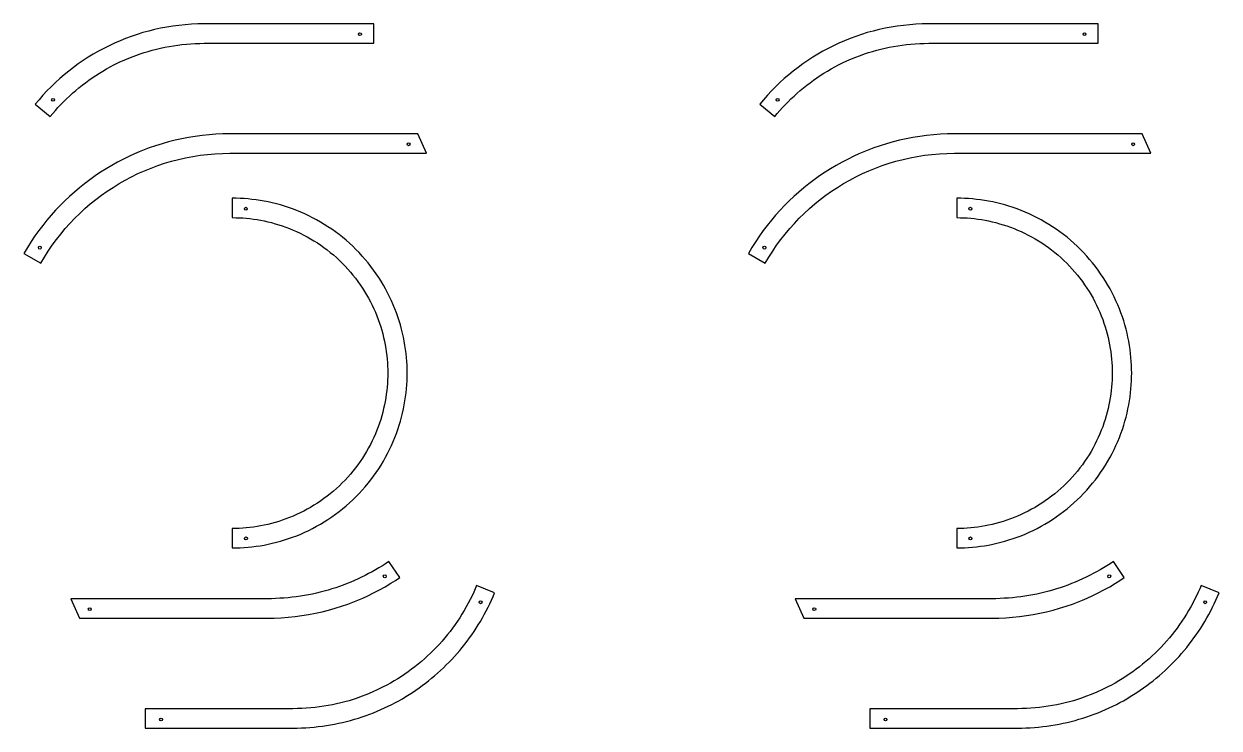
# Model space of a CAD drawing. Header units: millimetres. Extents: x -5172 to 15661, y -1212 to 2364.
# Drawn here: x 13101 to 15561, y -1118 to 332 of the extents above; entities that cross this region are included whole.
import ezdxf

# ---------------------------------------------------------------- set-up
doc = ezdxf.new("R2010")
doc.units = ezdxf.units.MM
doc.layers.get('0').update_dxf_attribs({"color": 18, "true_color": 0x000000})
doc.layers.add('TOP$Visible$Curves', color=1, linetype='Continuous', true_color=0xff0000)

msp = doc.modelspace()

# ---------------------------------------------------------------- linework, layer by layer
for points in [[(13471.9, 332.2), (13458.8, 332), (13445.8, 331.5), (13432.9, 330.5), (13420.1, 329.2), (13407.4, 327.6), (13394.8, 325.6), (13382.3, 323.2), (13369.9, 320.5), (13357.7, 317.5), (13345.6, 314.2), (13333.7, 310.5), (13321.9, 306.5), (13310.2, 302.1), (13298.7, 297.5), (13287.4, 292.6), (13276.2, 287.3), (13265.2, 281.8), (13254.4, 276), (13243.7, 269.9), (13233.3, 263.5), (13223, 256.8), (13212.9, 249.8), (13203.1, 242.6), (13193.4, 235.2), (13184, 227.5), (13174.7, 219.5), (13165.7, 211.3), (13156.9, 202.8), (13148.4, 194.1), (13140, 185.2), (13132, 176.1), (13124.1, 166.7)], [(13820.9, 332.2), (13581, 332.2), (13501.9, 332.2), (13479.8, 332.2), (13473.9, 332.2), (13472.4, 332.2), (13472.1, 332.2), (13472, 332.2), (13471.9, 332.2), (13471.9, 332.2)], [(13471.9, 292.2), (13820.9, 292.2), (13820.9, 332.2)], [(14963.3, 332.2), (14950.2, 332), (14937.1, 331.5), (14924.2, 330.5), (14911.4, 329.2), (14898.7, 327.6), (14886.1, 325.6), (14873.6, 323.2), (14861.3, 320.5), (14849.1, 317.5), (14837, 314.2), (14825, 310.5), (14813.2, 306.5), (14801.6, 302.1), (14790.1, 297.5), (14778.7, 292.6), (14767.6, 287.3), (14756.6, 281.8), (14745.7, 276), (14735.1, 269.9), (14724.6, 263.5), (14714.4, 256.8), (14704.3, 249.8), (14694.4, 242.6), (14684.7, 235.2), (14675.3, 227.5), (14666.1, 219.5), (14657, 211.3), (14648.2, 202.8), (14639.7, 194.1), (14631.4, 185.2), (14623.3, 176.1), (14615.5, 166.7)], [(15312.3, 332.2), (15072.3, 332.2), (14993.3, 332.2), (14971.1, 332.2), (14965.3, 332.2), (14963.8, 332.2), (14963.4, 332.2), (14963.3, 332.2), (14963.3, 332.2), (14963.3, 332.2)], [(14963.3, 292.2), (15312.3, 292.2), (15312.3, 332.2)], [(13155.2, 141.5), (13160.3, 147.7), (13165.6, 153.8), (13170.9, 159.8), (13176.4, 165.6), (13182.4, 171.8), (13188.5, 177.8), (13194.8, 183.7), (13201.1, 189.5), (13207.6, 195.1), (13214.2, 200.6), (13220.9, 205.9), (13227.7, 211.1), (13234.7, 216.2), (13241.7, 221.2), (13248.9, 225.9), (13256.2, 230.6), (13263.5, 235.1), (13271, 239.4), (13278.5, 243.6), (13286.1, 247.6), (13297.3, 253.1), (13308.5, 258.2), (13320, 263), (13331.6, 267.4), (13339.9, 270.4), (13348.2, 273.1), (13356.6, 275.7), (13365, 278.1), (13373.6, 280.3), (13382.2, 282.3), (13390.9, 284.2), (13399.6, 285.8), (13408.5, 287.3), (13417.4, 288.6), (13426.3, 289.7), (13435.3, 290.6), (13444.4, 291.3), (13453.6, 291.8), (13462.8, 292.1), (13471.9, 292.2)], [(14646.5, 141.5), (14651.6, 147.7), (14656.9, 153.8), (14662.3, 159.8), (14667.8, 165.6), (14673.8, 171.8), (14679.9, 177.8), (14686.1, 183.7), (14692.5, 189.5), (14698.9, 195.1), (14705.5, 200.6), (14712.2, 205.9), (14719.1, 211.1), (14726, 216.2), (14733.1, 221.2), (14740.2, 225.9), (14747.5, 230.6), (14754.8, 235.1), (14762.3, 239.4), (14769.8, 243.6), (14777.5, 247.6), (14788.6, 253.1), (14799.9, 258.2), (14811.3, 263), (14822.9, 267.4), (14831.2, 270.4), (14839.5, 273.1), (14847.9, 275.7), (14856.3, 278.1), (14864.9, 280.3), (14873.6, 282.3), (14882.2, 284.2), (14891, 285.8), (14899.8, 287.3), (14908.7, 288.6), (14917.7, 289.7), (14926.6, 290.6), (14935.8, 291.3), (14944.9, 291.8), (14954.1, 292.1), (14963.3, 292.2)], [(13124.1, 166.7), (13155.2, 141.5)], [(14615.5, 166.7), (14646.5, 141.5)], [(14032.8, -823.8), (14029.9, -830.7), (14026.9, -837.5), (14023.3, -845.3), (14019.5, -853), (14015.5, -860.7), (14011.4, -868.3), (14007.1, -875.8), (14002.6, -883.2), (13998, -890.5), (13993.3, -897.7), (13988.4, -904.7), (13983.3, -911.7), (13978.2, -918.6), (13972.9, -925.3), (13967.4, -931.9), (13961.8, -938.4), (13956.1, -944.8), (13950.2, -951.1), (13944.2, -957.3), (13938.1, -963.3), (13931.9, -969.2), (13925.5, -974.9), (13919.1, -980.6), (13912.5, -986), (13905.8, -991.4), (13899, -996.6), (13892, -1001.7), (13884.9, -1006.6), (13877.8, -1011.4), (13870.5, -1016.1), (13863.2, -1020.5), (13855.7, -1024.9), (13848.2, -1029), (13840.6, -1033), (13829.4, -1038.5), (13818.1, -1043.7), (13806.7, -1048.5), (13795.1, -1052.9), (13786.8, -1055.8), (13778.5, -1058.6), (13770.1, -1061.2), (13761.7, -1063.5), (13753.1, -1065.8), (13744.4, -1067.8), (13735.8, -1069.6), (13727.1, -1071.3), (13718.2, -1072.8), (13709.3, -1074.1), (13700.3, -1075.2), (13691.4, -1076.1), (13682.2, -1076.8), (13673.1, -1077.3), (13663.9, -1077.6), (13654.7, -1077.7)], [(14069.8, -838.9), (14032.8, -823.8)], [(15524.1, -823.8), (15521.2, -830.7), (15518.2, -837.5), (15514.6, -845.3), (15510.8, -853), (15506.8, -860.7), (15502.7, -868.3), (15498.4, -875.8), (15493.9, -883.2), (15489.3, -890.5), (15484.6, -897.7), (15479.7, -904.7), (15474.7, -911.7), (15469.5, -918.6), (15464.2, -925.3), (15458.7, -931.9), (15453.1, -938.4), (15447.4, -944.8), (15441.6, -951.1), (15435.6, -957.3), (15429.5, -963.3), (15423.2, -969.2), (15416.9, -974.9), (15410.4, -980.6), (15403.8, -986), (15397.1, -991.4), (15390.3, -996.6), (15383.3, -1001.7), (15376.3, -1006.6), (15369.1, -1011.4), (15361.9, -1016.1), (15354.5, -1020.5), (15347.1, -1024.9), (15339.5, -1029), (15331.9, -1033), (15320.8, -1038.5), (15309.5, -1043.7), (15298, -1048.5), (15286.4, -1052.9), (15278.2, -1055.8), (15269.8, -1058.6), (15261.4, -1061.2), (15253, -1063.5), (15244.4, -1065.8), (15235.8, -1067.8), (15227.1, -1069.6), (15218.4, -1071.3), (15209.5, -1072.8), (15200.6, -1074.1), (15191.7, -1075.2), (15182.7, -1076.1), (15173.6, -1076.8), (15164.4, -1077.3), (15155.2, -1077.6), (15146.1, -1077.7)], [(15561.1, -838.9), (15524.1, -823.8)], [(13654.7, -1117.7), (13663.5, -1117.6), (13672.3, -1117.3), (13680.9, -1116.9), (13689.6, -1116.3), (13698.2, -1115.6), (13706.7, -1114.7), (13715.2, -1113.6), (13723.7, -1112.4), (13732.1, -1111), (13740.4, -1109.5), (13748.7, -1107.8), (13757, -1106), (13765.2, -1104), (13773.3, -1101.8), (13781.3, -1099.6), (13789.3, -1097.1), (13797.3, -1094.5), (13805.1, -1091.8), (13812.9, -1089), (13820.7, -1086), (13828.3, -1082.8), (13835.9, -1079.6), (13843.4, -1076.1), (13850.9, -1072.6), (13858.2, -1068.9), (13865.5, -1065.1), (13872.7, -1061.2), (13879.9, -1057.1), (13886.9, -1052.9), (13893.9, -1048.6), (13900.8, -1044.2), (13907.5, -1039.6), (13914.2, -1035), (13920.9, -1030.2), (13927.4, -1025.3), (13933.8, -1020.2), (13940.1, -1015.1), (13946.4, -1009.8), (13952.5, -1004.5), (13958.6, -999), (13964.5, -993.4), (13970.3, -987.7), (13976.1, -981.9), (13981.7, -976.1), (13987.2, -970.1), (13992.6, -964), (13997.9, -957.8), (14003.1, -951.5), (14008.2, -945.1), (14013.2, -938.6), (14018, -932.1), (14022.8, -925.4), (14027.4, -918.6), (14031.9, -911.8), (14036.2, -904.9), (14040.5, -897.9), (14044.6, -890.8), (14048.6, -883.6), (14052.4, -876.4), (14056.2, -869), (14059.8, -861.6), (14063.3, -854.1), (14066.6, -846.6), (14069.8, -838.9)], [(15146.1, -1117.7), (15154.9, -1117.6), (15163.6, -1117.3), (15172.3, -1116.9), (15180.9, -1116.3), (15189.5, -1115.6), (15198.1, -1114.7), (15206.6, -1113.6), (15215, -1112.4), (15223.4, -1111), (15231.8, -1109.5), (15240.1, -1107.8), (15248.3, -1106), (15256.5, -1104), (15264.6, -1101.8), (15272.7, -1099.6), (15280.7, -1097.1), (15288.6, -1094.5), (15296.5, -1091.8), (15304.3, -1089), (15312, -1086), (15319.7, -1082.8), (15327.2, -1079.6), (15334.8, -1076.1), (15342.2, -1072.6), (15349.6, -1068.9), (15356.9, -1065.1), (15364.1, -1061.2), (15371.2, -1057.1), (15378.2, -1052.9), (15385.2, -1048.6), (15392.1, -1044.2), (15398.9, -1039.6), (15405.6, -1035), (15412.2, -1030.2), (15418.7, -1025.3), (15425.1, -1020.2), (15431.5, -1015.1), (15437.7, -1009.8), (15443.9, -1004.5), (15449.9, -999), (15455.8, -993.4), (15461.7, -987.7), (15467.4, -981.9), (15473, -976.1), (15478.6, -970.1), (15484, -964), (15489.3, -957.8), (15494.5, -951.5), (15499.5, -945.1), (15504.5, -938.6), (15509.4, -932.1), (15514.1, -925.4), (15518.7, -918.6), (15523.2, -911.8), (15527.6, -904.9), (15531.8, -897.9), (15535.9, -890.8), (15539.9, -883.6), (15543.8, -876.4), (15547.5, -869), (15551.1, -861.6), (15554.6, -854.1), (15557.9, -846.6), (15561.1, -838.9)], [(13654.7, -1077.7), (13350.7, -1077.7), (13350.7, -1117.7)], [(15146.1, -1077.7), (14842.1, -1077.7), (14842.1, -1117.7)], [(13350.7, -1117.7), (13562.1, -1117.7), (13629.5, -1117.7), (13648.2, -1117.7), (13653.1, -1117.7), (13654.3, -1117.7), (13654.6, -1117.7), (13654.7, -1117.7), (13654.7, -1117.7), (13654.7, -1117.7)], [(14842.1, -1117.7), (15053.4, -1117.7), (15120.8, -1117.7), (15139.5, -1117.7), (15144.4, -1117.7), (15145.7, -1117.7), (15146, -1117.7), (15146.1, -1117.7), (15146.1, -1117.7), (15146.1, -1117.7)]]:
    msp.add_lwpolyline(points)
at = {"color": 7}
for centre in [(13792.7, 311), (15284, 311), (13161, 175.8), (14652.3, 175.8), (13892.8, 84.4), (15384.2, 84.4), (13557.7, -48.3), (15049.1, -48.3), (13133.7, -128.5), (14625.1, -128.5), (13558, -727.1), (15049.3, -727.1), (13843.7, -805.2), (15335, -805.2), (14041, -858.6), (15532.4, -858.6), (13236.5, -872.8), (14727.9, -872.8), (13383.2, -1100), (14874.5, -1100)]:
    msp.add_circle(centre, 3, dxfattribs=at)
at = {"layer": 'TOP$Visible$Curves', "lineweight": -3}
for points in [[(13525, 105.8), (13510.6, 105.6), (13496.2, 104.9), (13481.9, 103.9), (13467.6, 102.4), (13453.6, 100.6), (13439.6, 98.3), (13425.8, 95.7), (13412, 92.6), (13398.5, 89.2), (13385.2, 85.4), (13371.9, 81.3), (13358.8, 76.7), (13348.5, 72.9), (13338.3, 68.8), (13328.2, 64.5), (13318.2, 59.9), (13305.9, 54), (13293.8, 47.7), (13281.9, 41), (13270.2, 34.1), (13258.7, 26.8), (13247.5, 19.3), (13236.4, 11.4), (13225.6, 3.2), (13215, -5.2), (13204.7, -14), (13194.6, -23), (13184.8, -32.3), (13175.2, -41.8), (13165.9, -51.6), (13156.9, -61.7), (13148.2, -72), (13139.7, -82.6), (13131.5, -93.4), (13123.7, -104.4), (13116.1, -115.6), (13108.3, -127.9), (13100.9, -140.5)], [(13929.5, 65.8), (13911.7, 105.8), (13525, 105.8)], [(15016.3, 105.8), (15001.9, 105.6), (14987.6, 104.9), (14973.2, 103.9), (14958.9, 102.4), (14944.9, 100.6), (14931, 98.3), (14917.1, 95.7), (14903.3, 92.6), (14889.9, 89.2), (14876.5, 85.4), (14863.3, 81.3), (14850.1, 76.7), (14839.8, 72.9), (14829.6, 68.8), (14819.5, 64.5), (14809.5, 59.9), (14797.3, 54), (14785.2, 47.7), (14773.2, 41), (14761.5, 34.1), (14750.1, 26.8), (14738.8, 19.3), (14727.8, 11.4), (14716.9, 3.2), (14706.4, -5.2), (14696, -14), (14686, -23), (14676.1, -32.3), (14666.6, -41.8), (14657.3, -51.6), (14648.3, -61.7), (14639.5, -72), (14631, -82.6), (14622.9, -93.4), (14615, -104.4), (14607.4, -115.6), (14599.6, -127.9), (14592.2, -140.5)], [(15420.8, 65.8), (15403, 105.8), (15016.3, 105.8)], [(13135.6, -160.3), (13143, -147.8), (13150.9, -135.5), (13159.1, -123.5), (13167.7, -111.8), (13176.6, -100.4), (13185.9, -89.3), (13195.6, -78.5), (13205.6, -68), (13215.9, -57.9), (13226.5, -48), (13237.5, -38.6), (13248.8, -29.4), (13260.3, -20.7), (13272.2, -12.3), (13284.3, -4.3), (13296.7, 3.4), (13309.4, 10.6), (13322.3, 17.4), (13335.5, 23.9), (13348.9, 29.8), (13362.5, 35.4), (13376.4, 40.5), (13390.4, 45.2), (13404.7, 49.4), (13419.1, 53.2), (13433.8, 56.5), (13448.6, 59.3), (13463.6, 61.6), (13478.7, 63.4), (13494, 64.7), (13509.4, 65.5), (13525, 65.8)], [(13525, 65.8), (13525, 65.8), (13525.1, 65.8), (13525.3, 65.8), (13526.2, 65.8), (13529.5, 65.8), (13542.4, 65.8), (13588.2, 65.8), (13727.2, 65.8), (13866.3, 65.8), (13912.1, 65.8), (13924.9, 65.8), (13928.3, 65.8), (13929.2, 65.8), (13929.4, 65.8), (13929.5, 65.8), (13929.5, 65.8)], [(14626.9, -160.3), (14634.4, -147.8), (14642.2, -135.5), (14650.4, -123.5), (14659, -111.8), (14667.9, -100.4), (14677.3, -89.3), (14686.9, -78.5), (14696.9, -68), (14707.2, -57.9), (14717.9, -48), (14728.8, -38.6), (14740.1, -29.4), (14751.7, -20.7), (14763.5, -12.3), (14775.7, -4.3), (14788.1, 3.4), (14800.7, 10.6), (14813.6, 17.4), (14826.8, 23.9), (14840.2, 29.8), (14853.8, 35.4), (14867.7, 40.5), (14881.7, 45.2), (14896, 49.4), (14910.5, 53.2), (14925.1, 56.5), (14939.9, 59.3), (14954.9, 61.6), (14970, 63.4), (14985.3, 64.7), (15000.8, 65.5), (15016.3, 65.8)], [(15016.3, 65.8), (15016.3, 65.8), (15016.4, 65.8), (15016.6, 65.8), (15017.5, 65.8), (15020.9, 65.8), (15033.7, 65.8), (15079.5, 65.8), (15218.6, 65.8), (15357.6, 65.8), (15403.4, 65.8), (15416.3, 65.8), (15419.7, 65.8), (15420.5, 65.8), (15420.7, 65.8), (15420.8, 65.8), (15420.8, 65.8)], [(13529.8, -746.7), (13537.8, -746.6), (13545.9, -746.4), (13554, -745.9), (13562.2, -745.3), (13570.4, -744.4), (13578.7, -743.4), (13587, -742.2), (13595.3, -740.7), (13603.7, -739.1), (13612.1, -737.2), (13620.5, -735.1), (13628.9, -732.8), (13637.3, -730.3), (13645.7, -727.6), (13654, -724.6), (13662.4, -721.5), (13670.6, -718.1), (13678.9, -714.4), (13687.1, -710.6), (13695.2, -706.5), (13703.2, -702.2), (13711.2, -697.7), (13719.1, -693), (13726.8, -688), (13734.5, -682.9), (13742, -677.5), (13749.5, -672), (13756.7, -666.2), (13763.9, -660.3), (13770.9, -654.1), (13777.7, -647.8), (13784.4, -641.3), (13790.9, -634.6), (13797.2, -627.8), (13803.4, -620.8), (13809.3, -613.6), (13815.1, -606.3), (13820.7, -598.9), (13826, -591.4), (13831.2, -583.7), (13836.1, -576), (13840.8, -568.1), (13845.3, -560.1), (13849.6, -552.1), (13853.7, -544), (13857.5, -535.8), (13861.2, -527.5), (13864.6, -519.2), (13867.7, -510.9), (13870.7, -502.6), (13873.4, -494.2), (13875.9, -485.8), (13878.2, -477.4), (13880.3, -469), (13882.2, -460.6), (13883.8, -452.2), (13885.3, -443.9), (13886.5, -435.6), (13887.5, -427.3), (13888.4, -419.1), (13889, -410.9), (13889.5, -402.8), (13889.8, -394.7), (13889.8, -386.7), (13889.8, -378.7), (13889.5, -370.7), (13889, -362.6), (13888.4, -354.4), (13887.5, -346.2), (13886.5, -337.9), (13885.3, -329.6), (13883.8, -321.2), (13882.2, -312.9), (13880.3, -304.5), (13878.2, -296.1), (13875.9, -287.7), (13873.4, -279.3), (13870.7, -270.9), (13867.7, -262.5), (13864.6, -254.2), (13861.2, -245.9), (13857.5, -237.7), (13853.7, -229.5), (13849.6, -221.4), (13845.3, -213.3), (13840.8, -205.4), (13836.1, -197.5), (13831.2, -189.7), (13826, -182.1), (13820.7, -174.5), (13815.1, -167.1), (13809.3, -159.8), (13803.4, -152.7), (13797.2, -145.7), (13790.9, -138.8), (13784.4, -132.2), (13777.7, -125.7), (13770.9, -119.3), (13763.9, -113.2), (13756.7, -107.2), (13749.5, -101.5), (13742, -95.9), (13734.5, -90.6), (13726.8, -85.4), (13719.1, -80.5), (13711.2, -75.7), (13703.2, -71.2), (13695.2, -66.9), (13687.1, -62.9), (13678.9, -59), (13670.6, -55.4), (13662.4, -52), (13654, -48.8), (13645.7, -45.9), (13637.3, -43.1), (13628.9, -40.6), (13620.5, -38.3), (13612.1, -36.3), (13603.7, -34.4), (13595.3, -32.7), (13587, -31.3), (13578.7, -30.1), (13570.4, -29), (13562.2, -28.2), (13554, -27.5), (13545.9, -27.1), (13537.8, -26.8), (13529.8, -26.7)], [(13529.8, -26.7), (13529.8, -66.7)], [(15021.2, -746.7), (15029.2, -746.6), (15037.2, -746.4), (15045.3, -745.9), (15053.5, -745.3), (15061.8, -744.4), (15070, -743.4), (15078.3, -742.2), (15086.7, -740.7), (15095.1, -739.1), (15103.4, -737.2), (15111.8, -735.1), (15120.2, -732.8), (15128.6, -730.3), (15137, -727.6), (15145.4, -724.6), (15153.7, -721.5), (15162, -718.1), (15170.2, -714.4), (15178.4, -710.6), (15186.5, -706.5), (15194.6, -702.2), (15202.5, -697.7), (15210.4, -693), (15218.2, -688), (15225.8, -682.9), (15233.4, -677.5), (15240.8, -672), (15248.1, -666.2), (15255.2, -660.3), (15262.2, -654.1), (15269.1, -647.8), (15275.7, -641.3), (15282.2, -634.6), (15288.6, -627.8), (15294.7, -620.8), (15300.7, -613.6), (15306.4, -606.3), (15312, -598.9), (15317.3, -591.4), (15322.5, -583.7), (15327.4, -576), (15332.2, -568.1), (15336.7, -560.1), (15341, -552.1), (15345, -544), (15348.9, -535.8), (15352.5, -527.5), (15355.9, -519.2), (15359.1, -510.9), (15362, -502.6), (15364.8, -494.2), (15367.3, -485.8), (15369.6, -477.4), (15371.7, -469), (15373.5, -460.6), (15375.2, -452.2), (15376.6, -443.9), (15377.8, -435.6), (15378.9, -427.3), (15379.7, -419.1), (15380.4, -410.9), (15380.8, -402.8), (15381.1, -394.7), (15381.2, -386.7), (15381.1, -378.7), (15380.8, -370.7), (15380.4, -362.6), (15379.7, -354.4), (15378.9, -346.2), (15377.8, -337.9), (15376.6, -329.6), (15375.2, -321.2), (15373.5, -312.9), (15371.7, -304.5), (15369.6, -296.1), (15367.3, -287.7), (15364.8, -279.3), (15362, -270.9), (15359.1, -262.5), (15355.9, -254.2), (15352.5, -245.9), (15348.9, -237.7), (15345, -229.5), (15341, -221.4), (15336.7, -213.3), (15332.2, -205.4), (15327.4, -197.5), (15322.5, -189.7), (15317.3, -182.1), (15312, -174.5), (15306.4, -167.1), (15300.7, -159.8), (15294.7, -152.7), (15288.6, -145.7), (15282.2, -138.8), (15275.7, -132.2), (15269.1, -125.7), (15262.2, -119.3), (15255.2, -113.2), (15248.1, -107.2), (15240.8, -101.5), (15233.4, -95.9), (15225.8, -90.6), (15218.2, -85.4), (15210.4, -80.5), (15202.5, -75.7), (15194.6, -71.2), (15186.5, -66.9), (15178.4, -62.9), (15170.2, -59), (15162, -55.4), (15153.7, -52), (15145.4, -48.8), (15137, -45.9), (15128.6, -43.1), (15120.2, -40.6), (15111.8, -38.3), (15103.4, -36.3), (15095.1, -34.4), (15086.7, -32.7), (15078.3, -31.3), (15070, -30.1), (15061.8, -29), (15053.5, -28.2), (15045.3, -27.5), (15037.2, -27.1), (15029.2, -26.8), (15021.2, -26.7)], [(15021.2, -26.7), (15021.2, -66.7)], [(13529.8, -66.7), (13536.9, -66.8), (13544.1, -67), (13551.3, -67.4), (13558.6, -68), (13565.9, -68.8), (13573.3, -69.7), (13580.7, -70.8), (13588.1, -72.1), (13595.5, -73.5), (13603, -75.2), (13610.4, -77), (13617.9, -79.1), (13625.4, -81.3), (13632.8, -83.7), (13640.2, -86.4), (13647.6, -89.2), (13655, -92.2), (13662.3, -95.4), (13669.6, -98.9), (13676.8, -102.5), (13684, -106.3), (13691, -110.3), (13698, -114.5), (13704.9, -118.9), (13711.8, -123.5), (13718.5, -128.2), (13725.1, -133.2), (13731.5, -138.3), (13737.9, -143.6), (13744.1, -149), (13750.2, -154.7), (13756.1, -160.5), (13761.9, -166.4), (13767.5, -172.5), (13773, -178.7), (13778.3, -185), (13783.4, -191.5), (13788.3, -198.1), (13793.1, -204.8), (13797.7, -211.6), (13802.1, -218.5), (13806.3, -225.5), (13810.3, -232.6), (13814.1, -239.8), (13817.7, -247), (13821.1, -254.2), (13824.4, -261.6), (13827.4, -268.9), (13830.2, -276.3), (13832.8, -283.8), (13835.3, -291.2), (13837.5, -298.7), (13839.5, -306.1), (13841.4, -313.6), (13843, -321.1), (13844.5, -328.5), (13845.8, -335.9), (13846.9, -343.3), (13847.8, -350.7), (13848.5, -358), (13849.1, -365.2), (13849.5, -372.5), (13849.8, -379.6), (13849.8, -386.7), (13849.8, -393.8), (13849.5, -401), (13849.1, -408.2), (13848.5, -415.5), (13847.8, -422.8), (13846.9, -430.2), (13845.8, -437.5), (13844.5, -445), (13843, -452.4), (13841.4, -459.8), (13839.5, -467.3), (13837.5, -474.8), (13835.3, -482.2), (13832.8, -489.7), (13830.2, -497.1), (13827.4, -504.5), (13824.4, -511.9), (13821.1, -519.2), (13817.7, -526.5), (13814.1, -533.7), (13810.3, -540.9), (13806.3, -547.9), (13802.1, -554.9), (13797.7, -561.8), (13793.1, -568.6), (13788.3, -575.4), (13783.4, -581.9), (13778.3, -588.4), (13773, -594.8), (13767.5, -601), (13761.9, -607.1), (13756.1, -613), (13750.2, -618.8), (13744.1, -624.4), (13737.9, -629.9), (13731.5, -635.2), (13725.1, -640.3), (13718.5, -645.2), (13711.8, -650), (13704.9, -654.6), (13698, -659), (13691, -663.2), (13684, -667.2), (13676.8, -671), (13669.6, -674.6), (13662.3, -678), (13655, -681.2), (13647.6, -684.3), (13640.2, -687.1), (13632.8, -689.7), (13625.4, -692.1), (13617.9, -694.4), (13610.4, -696.4), (13603, -698.3), (13595.5, -699.9), (13588.1, -701.4), (13580.7, -702.7), (13573.3, -703.8), (13565.9, -704.7), (13558.6, -705.4), (13551.3, -706), (13544.1, -706.4), (13536.9, -706.6), (13529.8, -706.7)], [(15021.2, -66.7), (15028.3, -66.8), (15035.4, -67), (15042.7, -67.4), (15049.9, -68), (15057.2, -68.8), (15064.6, -69.7), (15072, -70.8), (15079.4, -72.1), (15086.8, -73.5), (15094.3, -75.2), (15101.8, -77), (15109.2, -79.1), (15116.7, -81.3), (15124.1, -83.7), (15131.6, -86.4), (15139, -89.2), (15146.3, -92.2), (15153.7, -95.4), (15160.9, -98.9), (15168.1, -102.5), (15175.3, -106.3), (15182.4, -110.3), (15189.4, -114.5), (15196.3, -118.9), (15203.1, -123.5), (15209.8, -128.2), (15216.4, -133.2), (15222.9, -138.3), (15229.2, -143.6), (15235.4, -149), (15241.5, -154.7), (15247.4, -160.5), (15253.2, -166.4), (15258.9, -172.5), (15264.3, -178.7), (15269.6, -185), (15274.7, -191.5), (15279.7, -198.1), (15284.4, -204.8), (15289, -211.6), (15293.4, -218.5), (15297.6, -225.5), (15301.6, -232.6), (15305.4, -239.8), (15309, -247), (15312.5, -254.2), (15315.7, -261.6), (15318.7, -268.9), (15321.5, -276.3), (15324.2, -283.8), (15326.6, -291.2), (15328.8, -298.7), (15330.9, -306.1), (15332.7, -313.6), (15334.4, -321.1), (15335.8, -328.5), (15337.1, -335.9), (15338.2, -343.3), (15339.1, -350.7), (15339.9, -358), (15340.5, -365.2), (15340.9, -372.5), (15341.1, -379.6), (15341.2, -386.7), (15341.1, -393.8), (15340.9, -401), (15340.5, -408.2), (15339.9, -415.5), (15339.1, -422.8), (15338.2, -430.2), (15337.1, -437.5), (15335.8, -445), (15334.4, -452.4), (15332.7, -459.8), (15330.9, -467.3), (15328.8, -474.8), (15326.6, -482.2), (15324.2, -489.7), (15321.5, -497.1), (15318.7, -504.5), (15315.7, -511.9), (15312.5, -519.2), (15309, -526.5), (15305.4, -533.7), (15301.6, -540.9), (15297.6, -547.9), (15293.4, -554.9), (15289, -561.8), (15284.4, -568.6), (15279.7, -575.4), (15274.7, -581.9), (15269.6, -588.4), (15264.3, -594.8), (15258.9, -601), (15253.2, -607.1), (15247.4, -613), (15241.5, -618.8), (15235.4, -624.4), (15229.2, -629.9), (15222.9, -635.2), (15216.4, -640.3), (15209.8, -645.2), (15203.1, -650), (15196.3, -654.6), (15189.4, -659), (15182.4, -663.2), (15175.3, -667.2), (15168.1, -671), (15160.9, -674.6), (15153.7, -678), (15146.3, -681.2), (15139, -684.3), (15131.6, -687.1), (15124.1, -689.7), (15116.7, -692.1), (15109.2, -694.4), (15101.8, -696.4), (15094.3, -698.3), (15086.8, -699.9), (15079.4, -701.4), (15072, -702.7), (15064.6, -703.8), (15057.2, -704.7), (15049.9, -705.4), (15042.7, -706), (15035.4, -706.4), (15028.3, -706.6), (15021.2, -706.7)], [(13100.9, -140.5), (13135.6, -160.3)], [(14592.2, -140.5), (14626.9, -160.3)], [(13529.8, -706.7), (13529.8, -746.7)], [(15021.2, -706.7), (15021.2, -746.7)], [(13852.3, -774.7), (13845.5, -779.2), (13838.7, -783.5), (13831.8, -787.8), (13824.8, -791.9), (13817.7, -795.9), (13810.5, -799.7), (13803.3, -803.4), (13796, -807.1), (13788.6, -810.5), (13781.2, -813.9), (13773.6, -817.1), (13766, -820.2), (13758.4, -823.1), (13750.6, -825.9), (13742.8, -828.6), (13735, -831.1), (13727, -833.5), (13719.1, -835.7), (13711, -837.8), (13702.9, -839.8), (13694.7, -841.6), (13686.5, -843.2), (13678.3, -844.7), (13669.9, -846.1), (13661.6, -847.3), (13653.1, -848.3), (13644.7, -849.2), (13636.2, -849.9), (13627.6, -850.5), (13619, -850.9), (13610.4, -851.2), (13601.7, -851.2)], [(13874.7, -807.8), (13852.3, -774.7)], [(15343.6, -774.7), (15336.9, -779.2), (15330, -783.5), (15323.1, -787.8), (15316.1, -791.9), (15309, -795.9), (15301.9, -799.7), (15294.6, -803.4), (15287.3, -807.1), (15279.9, -810.5), (15272.5, -813.9), (15265, -817.1), (15257.4, -820.2), (15249.7, -823.1), (15242, -825.9), (15234.2, -828.6), (15226.3, -831.1), (15218.4, -833.5), (15210.4, -835.7), (15202.3, -837.8), (15194.2, -839.8), (15186.1, -841.6), (15177.9, -843.2), (15169.6, -844.7), (15161.3, -846.1), (15152.9, -847.3), (15144.5, -848.3), (15136, -849.2), (15127.5, -849.9), (15118.9, -850.5), (15110.3, -850.9), (15101.7, -851.2), (15093, -851.2)], [(15366, -807.8), (15343.6, -774.7)], [(13601.7, -891.2), (13616.1, -891), (13630.5, -890.4), (13644.8, -889.4), (13659.1, -887.9), (13673.1, -886.1), (13687, -883.8), (13700.9, -881.2), (13714.7, -878.1), (13728.1, -874.7), (13741.5, -870.9), (13754.8, -866.8), (13767.9, -862.2), (13778.2, -858.4), (13788.4, -854.3), (13798.5, -849.9), (13808.5, -845.4), (13820.8, -839.4), (13832.9, -833.1), (13844.8, -826.5), (13856.5, -819.5), (13865.6, -813.8), (13874.7, -807.8)], [(15093, -891.2), (15107.4, -891), (15121.8, -890.4), (15136.1, -889.4), (15150.5, -887.9), (15164.4, -886.1), (15178.4, -883.8), (15192.2, -881.2), (15206, -878.1), (15219.5, -874.7), (15232.8, -870.9), (15246.1, -866.8), (15259.2, -862.2), (15269.5, -858.4), (15279.7, -854.3), (15289.8, -849.9), (15299.8, -845.4), (15312.1, -839.4), (15324.2, -833.1), (15336.1, -826.5), (15347.8, -819.5), (15357, -813.8), (15366, -807.8)], [(13601.7, -851.2), (13601.7, -851.2), (13601.6, -851.2), (13601.4, -851.2), (13600.5, -851.2), (13597.1, -851.2), (13584.3, -851.2), (13538.5, -851.2), (13399.4, -851.2), (13260.4, -851.2), (13214.6, -851.2), (13201.7, -851.2), (13198.4, -851.2), (13197.5, -851.2), (13197.3, -851.2), (13197.2, -851.2), (13197.2, -851.2)], [(13197.2, -851.2), (13215, -891.2), (13601.7, -891.2)], [(15093, -851.2), (15093, -851.2), (15092.9, -851.2), (15092.7, -851.2), (15091.9, -851.2), (15088.5, -851.2), (15075.6, -851.2), (15029.8, -851.2), (14890.8, -851.2), (14751.7, -851.2), (14705.9, -851.2), (14693.1, -851.2), (14689.7, -851.2), (14688.8, -851.2), (14688.6, -851.2), (14688.5, -851.2), (14688.5, -851.2)], [(14688.5, -851.2), (14706.3, -891.2), (15093, -891.2)]]:
    msp.add_lwpolyline(points, dxfattribs=at)

doc.saveas('drawing.dxf')
